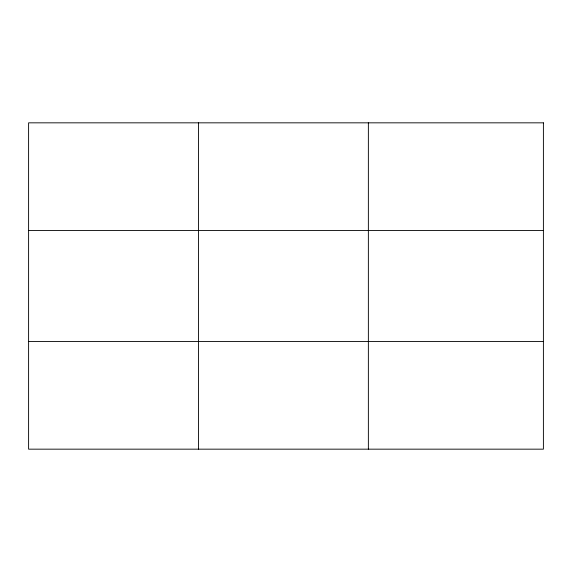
<?xml version="1.0" encoding="UTF-8"?>
<svg xmlns="http://www.w3.org/2000/svg" width="572" height="572" viewBox="0 0 572 572"><rect width="100%" height="100%" fill="white"/><g stroke="black" fill="none" stroke-linecap="round" stroke-linejoin="round"><path stroke-width="0.86" d="M198.484 122.837L198.484 449.163M368.368 122.837L368.368 449.163M28.6 230.523L543.4 230.523M28.6 341.477L543.4 341.477M543.4 122.837L543.4 449.163L28.6 449.163L28.6 122.837L543.4 122.837"/></g></svg>
